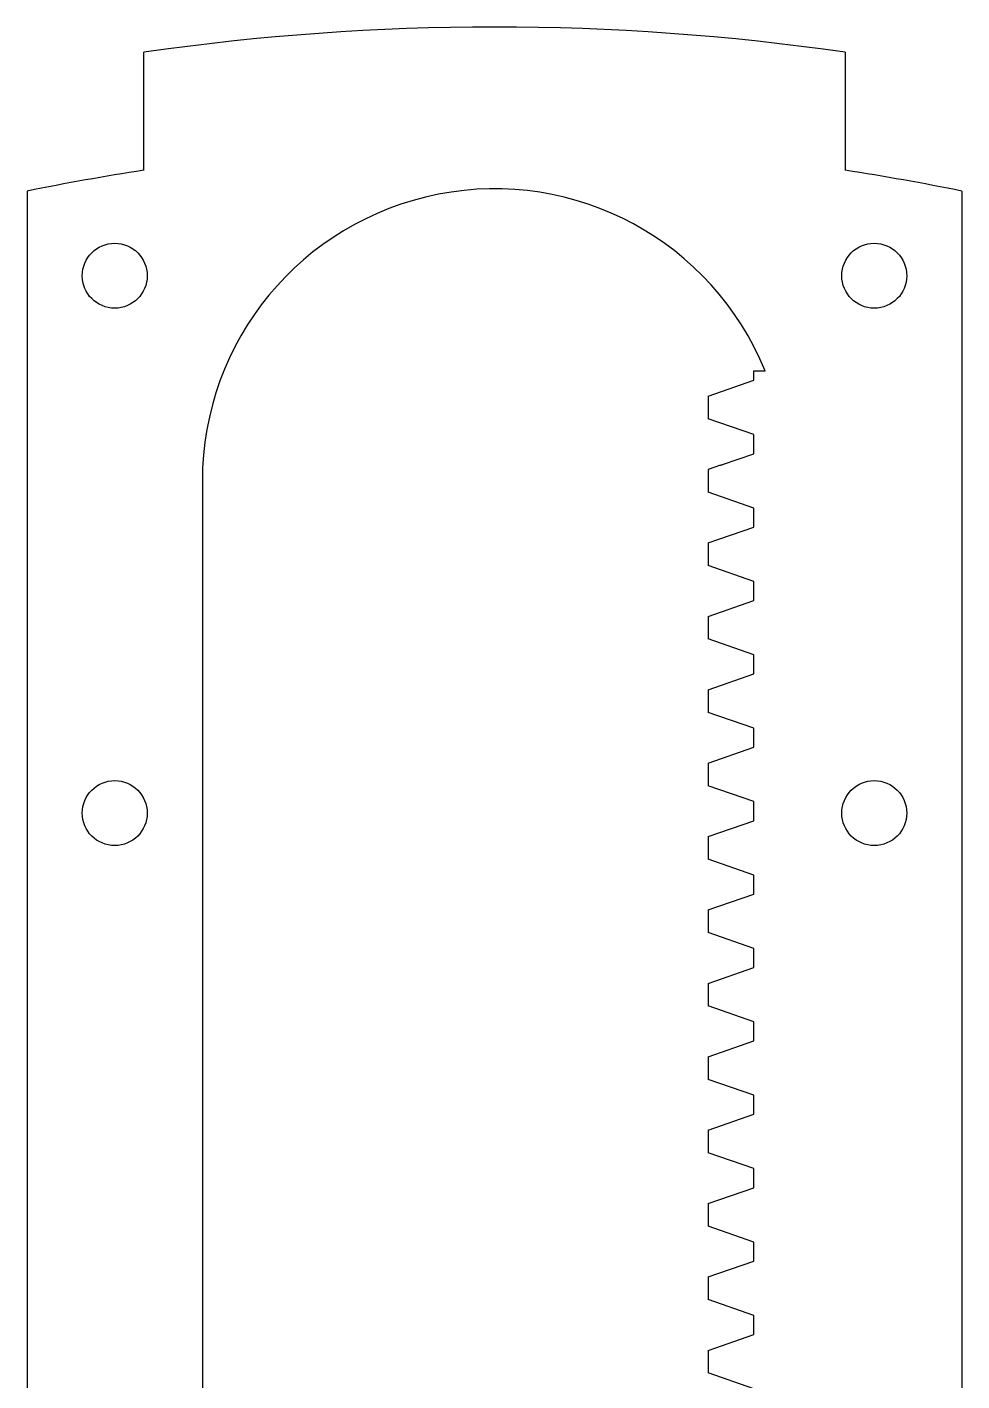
# Model space of a CAD drawing. Extents: x 137 to 246, y 43 to 176.
# Drawn here: x 206.5 to 246.5, y 109 to 167 of the extents above; entities that cross this region are included whole.
import ezdxf

# ---------------------------------------------------------------- set-up
doc = ezdxf.new("R2010")
doc.units = 0
doc.header["$LTSCALE"] = 12.7
doc.layers.add('VISIBLE', color=7, linetype='CONTINUOUS')

msp = doc.modelspace()

# ---------------------------------------------------------------- linework, layer by layer
at = {"layer": 'VISIBLE'}
for p, q in [((211.495, 160.841), (211.495, 165.896)), ((241.495, 165.896), (241.495, 160.841)), ((206.495, 159.952), (206.495, 49.571)), ((246.495, 159.952), (246.495, 49.571)), ((235.639, 151.176), (237.595, 151.855)), ((237.595, 151.855), (237.595, 152.263)), ((237.595, 152.263), (238.073, 152.263)), ((235.639, 151.176), (235.639, 150.208)), ((237.595, 149.529), (235.639, 150.208)), ((237.595, 148.714), (237.595, 149.529)), ((236.248, 148.246), (237.595, 148.714)), ((236.165, 148.217), (235.639, 148.035)), ((235.639, 148.035), (235.639, 147.066)), ((213.995, 147.551), (213.995, 61.973)), ((237.595, 146.387), (235.639, 147.066)), ((237.595, 145.572), (237.595, 146.387)), ((235.639, 144.893), (237.595, 145.572)), ((235.639, 144.893), (235.639, 143.925)), ((237.595, 143.246), (235.639, 143.925)), ((237.595, 142.43), (237.595, 143.246)), ((235.639, 141.751), (237.595, 142.43)), ((235.639, 141.751), (235.639, 140.783)), ((237.595, 140.104), (235.639, 140.783)), ((237.595, 139.289), (237.595, 140.104)), ((235.639, 138.61), (237.595, 139.289)), ((235.639, 138.61), (235.639, 137.642)), ((237.595, 136.963), (235.639, 137.642)), ((237.595, 136.147), (237.595, 136.963)), ((235.639, 135.468), (237.595, 136.147)), ((235.639, 135.468), (235.639, 134.5)), ((237.595, 133.821), (235.639, 134.5)), ((237.595, 133.006), (237.595, 133.821)), ((235.639, 132.327), (237.595, 133.006)), ((235.639, 132.327), (235.639, 131.358)), ((237.595, 130.679), (235.639, 131.358)), ((237.595, 129.864), (237.595, 130.679)), ((235.639, 129.185), (237.595, 129.864)), ((235.639, 129.185), (235.639, 128.217)), ((237.595, 127.538), (235.639, 128.217)), ((237.595, 126.722), (237.595, 127.538)), ((235.639, 126.043), (237.595, 126.722)), ((235.639, 126.043), (235.639, 125.075)), ((237.595, 124.396), (235.639, 125.075)), ((237.595, 123.581), (237.595, 124.396)), ((235.639, 122.902), (237.595, 123.581)), ((235.639, 122.902), (235.639, 121.934)), ((237.595, 121.255), (235.639, 121.934)), ((237.595, 120.439), (237.595, 121.255)), ((235.639, 119.76), (237.595, 120.439)), ((235.639, 119.76), (235.639, 118.792)), ((237.595, 118.113), (235.639, 118.792)), ((237.595, 117.298), (237.595, 118.113)), ((235.639, 116.619), (237.595, 117.298)), ((235.639, 116.619), (235.639, 115.65)), ((237.595, 114.972), (235.639, 115.65)), ((237.595, 114.156), (237.595, 114.972)), ((235.639, 113.477), (237.595, 114.156)), ((235.639, 113.477), (235.639, 112.509)), ((237.595, 111.83), (235.639, 112.509)), ((237.595, 111.014), (237.595, 111.83)), ((235.639, 110.336), (237.595, 111.014)), ((235.639, 110.336), (235.639, 109.367)), ((237.595, 108.688), (235.639, 109.367))]:
    msp.add_line(p, q, dxfattribs=at)
for centre in [(210.245, 156.332), (242.745, 156.332), (210.245, 133.332), (242.745, 133.332)]:
    msp.add_circle(centre, 1.39, dxfattribs=at)
for centre, radius, start, end in [((226.495, 61.973), 105, 81.78679, 98.21321), ((226.495, 61.973), 100, 98.62693, 101.53696), ((226.495, 61.973), 100, 78.46304, 81.37307), ((226.495, 147.551), 12.5, 22.14743, 180)]:
    msp.add_arc(centre, radius, start, end, dxfattribs=at)
msp.add_open_spline([(236.165, 148.217), (236.17, 148.219), (236.191, 148.226), (236.219, 148.235), (236.241, 148.244), (236.248, 148.246)], degree=3, knots=[0.33284075, 0.33284075, 0.33284075, 0.33284075, 0.34286567, 0.37167067, 0.38253198, 0.38253198, 0.38253198, 0.38253198], dxfattribs=at)

doc.saveas('drawing.dxf')
